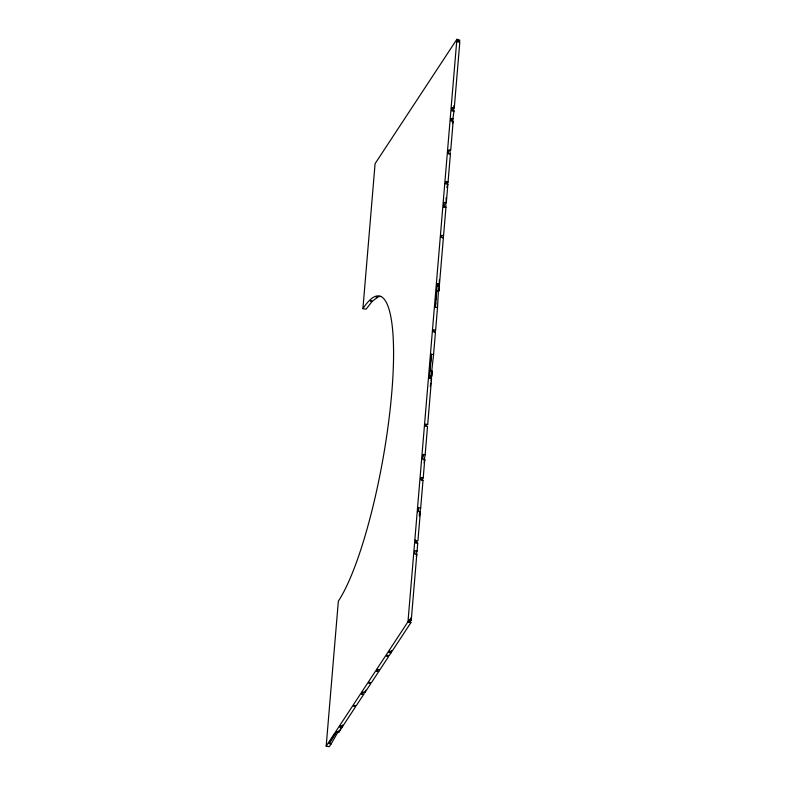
<?xml version="1.0" encoding="UTF-8"?>
<svg xmlns="http://www.w3.org/2000/svg" width="786" height="786" viewBox="0 0 786 786"><rect width="100%" height="100%" fill="white"/><g stroke="black" fill="none" stroke-linecap="round" stroke-linejoin="round"><path stroke-width="1.18" d="M445.662 202.759L445.927 207.396L443.55 235.692L441.477 235.319L441.3 237.362L443.383 237.736L439.482 284.11L437.409 283.736L437.154 284.247L439.227 284.62L439.374 279.963M342.008 727.374L339.925 727.001L339.984 725.792L342.057 726.166L342.008 727.374L338.864 732.159L336.781 731.786L329.02 743.595L331.093 743.969L338.668 730.852M339.925 727.001L340.485 726.156L342.558 726.529L342.627 725.036M434.275 332.183L435.621 330.14L437.517 307.591L435.434 307.218L435.69 302.502M435.817 300.144L436.191 293.06M435.434 307.218L437.016 287.185M437.517 307.591L438.46 289.896M436.829 290.643L438.902 291.017L439.325 286.075L437.242 285.701L439.148 286.418M331.093 743.969L329.295 746.7L326.18 746.14L338.353 601.133A161.523 32.511 -79.8 0 0 391.801 392.302A161.523 32.511 -79.8 0 0 362.916 308.662L375.089 163.655L456.882 39.3L457.924 39.487L457.747 41.589L459.82 41.963L454.279 107.987L452.196 107.613L451.93 110.767L454.013 111.14L452.382 122.125M326.18 746.14L407.973 621.785L456.882 39.3M391.615 650.67L390.966 652.94L388.883 652.567L389.768 651.221L391.85 651.594L410.901 622.63L408.818 622.257L409.182 619.869L411.255 620.252L416.806 554.218L414.723 553.845L414.988 550.701L417.071 551.074L416.256 554.621M419.223 515.036L420.677 508.129L418.594 507.756L418.29 511.381L420.372 511.755L417.916 540.974L415.843 540.601L415.637 543.008L417.71 543.381L417.071 551.074M424.096 460.734L425.147 454.809L423.074 454.436L422.681 459.083L424.764 459.466L423.202 478.045L421.129 477.672L420.942 479.853L423.015 480.226L420.677 508.129M429.52 377.732C434.579 378.312 427.152 379.068 429.677 375.757L431.76 376.14L432.172 371.198L430.099 370.825L431.485 354.24L433.567 354.624L431.74 370.972M437.242 285.701L437.409 283.736M445.927 207.396L443.854 207.023L444.237 202.375L446.32 202.749L447.873 184.17L445.8 183.796L445.986 181.615L448.059 181.988L450.407 154.076L449.838 149.979M450.407 154.076L448.325 153.702L448.629 150.077L450.712 150.45L453.158 121.231L451.085 120.857L451.292 118.46L453.365 118.833M425.147 454.809L427.525 426.523L425.452 426.15L425.619 424.106L427.702 424.479L431.593 378.105M433.567 354.624L435.454 332.075L433.381 331.702L433.548 329.756L435.621 330.14M438.902 291.017L439.325 286.075M429.529 371.768L430.05 367.091M430.315 364.753L431.485 354.24M431.76 376.14L429.529 375.914L430.099 370.825M431.475 373.311L431.092 376.808L429.392 378.518M431.602 376.288L432.172 371.198M430.296 386.565L430.748 383.037M431.052 380.689L431.357 378.341M422.436 457.992L423.074 454.436M424.116 463.062L424.764 459.466M418.594 507.756L417.661 512.275M419.4 516.363L420.372 511.755M416.266 556.567L416.806 554.218M457.128 42.12L457.924 39.487M459.211 42.503L459.81 40.135L457.737 39.762M450.633 120.651L451.292 118.46M452.471 123.569L453.158 121.231M379.442 669.466L378.773 671.48L376.69 671.106L377.359 669.092M445.259 183.708L445.986 181.615M447.332 184.081L448.059 181.988M446.753 187.422L447.873 184.17M364.498 692.161L363.682 694.421L361.599 694.048L362.415 691.778M361.599 694.048L362.916 692.053L364.989 692.427L365.804 690.157M442.646 237.903L443.55 235.692M439.227 284.62L439.482 284.11M334.865 733.731L329.02 743.595M338.864 732.159L342.057 726.166M376.69 671.106L377.771 669.466L379.844 669.839L388.53 656.644L386.447 656.271L387.125 655.239L389.208 655.612L390.966 652.94M342.558 726.529L355.645 706.634L353.572 706.26L354.142 705.386L356.225 705.759L363.682 694.421M364.989 692.427L370.766 683.653L368.683 683.27L369.302 682.336L371.375 682.72L378.773 671.48M424.853 425.629L427.702 424.479M380.846 296.401L375.836 296.803L377.909 297.177L372.574 301.009L370.245 300.861L372.063 301.529L366.03 309.222L362.916 308.662M436.584 285.377L438.657 285.75M407.973 621.785L409.005 621.972M421.542 477.475L423.202 478.045M421.149 479.588L423.015 480.226M415.195 539.972L417.71 543.381M410.498 618.061L411.255 620.252M409.732 619.26L410.901 622.63M453.817 105.786L454.279 107.987M453.316 107.79L454.013 111.14M451.469 108.537L451.93 110.767M448.275 153.132L448.325 153.702M446.045 197.915L446.32 202.749M443.717 204.704L443.854 207.023"/></g></svg>
